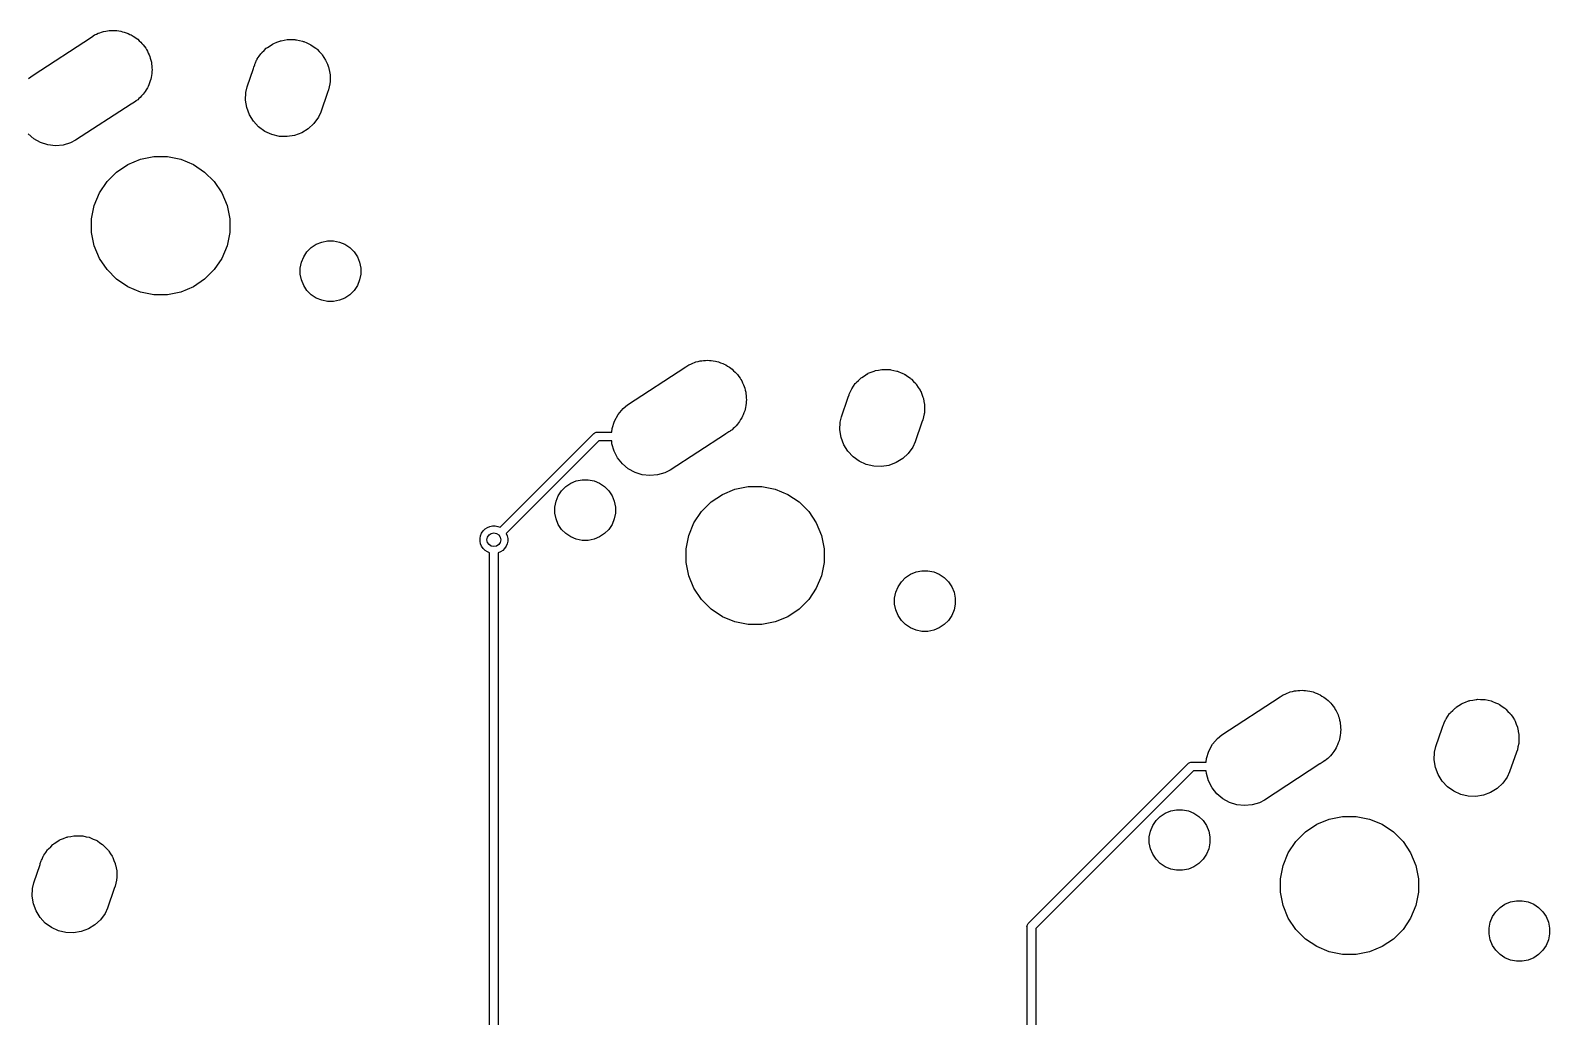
# Model space of a CAD drawing. Extents: x -662 to -203, y -195 to -58.
# Drawn here: x -433.13 to -389.25, y -90.46 to -61.97 of the extents above; entities that cross this region are included whole.
import ezdxf

# ---------------------------------------------------------------- set-up
doc = ezdxf.new("R2010")
doc.units = 0
doc.layers.add('BLACK', color=7, linetype='CONTINUOUS')

msp = doc.modelspace()

# ---------------------------------------------------------------- linework, layer by layer
at = {"layer": 'BLACK', "linetype": 'CONTINUOUS'}
for p, q in [((-433.052, -63.2603), (-431.368, -62.1624)), ((-431.368, -62.1624), (-431.281, -62.1044)), ((-431.281, -62.1044), (-431.224, -62.0807)), ((-431.224, -62.0807), (-431.169, -62.0521)), ((-431.169, -62.0521), (-431.122, -62.0384)), ((-431.122, -62.0384), (-431.077, -62.0196)), ((-431.077, -62.0196), (-431.016, -62.0075)), ((-431.016, -62.0075), (-430.956, -61.9902)), ((-430.956, -61.9902), (-430.907, -61.9859)), ((-430.907, -61.9859), (-430.859, -61.9764)), ((-430.859, -61.9764), (-430.797, -61.9764)), ((-430.797, -61.9764), (-430.736, -61.971)), ((-430.736, -61.971), (-430.687, -61.9764)), ((-430.687, -61.9764), (-430.638, -61.9764)), ((-430.638, -61.9764), (-430.577, -61.9884)), ((-430.577, -61.9884), (-430.515, -61.9952)), ((-430.515, -61.9952), (-430.469, -62.01)), ((-430.469, -62.01), (-430.42, -62.0196)), ((-430.42, -62.0196), (-430.363, -62.0433)), ((-430.363, -62.0433), (-430.304, -62.0619)), ((-430.304, -62.0619), (-430.261, -62.0856)), ((-430.261, -62.0856), (-430.216, -62.1044)), ((-430.216, -62.1044), (-430.164, -62.1388)), ((-430.164, -62.1388), (-430.11, -62.1686)), ((-430.11, -62.1686), (-430.072, -62.2002)), ((-430.072, -62.2002), (-430.031, -62.2275)), ((-430.031, -62.2275), (-429.988, -62.2713)), ((-429.988, -62.2713), (-429.94, -62.3111)), ((-426.012, -62.3155), (-425.929, -62.2808)), ((-425.929, -62.2808), (-425.909, -62.2768)), ((-425.909, -62.2768), (-425.89, -62.2697)), ((-425.89, -62.2697), (-425.8, -62.2553)), ((-425.8, -62.2553), (-425.711, -62.2376)), ((-425.711, -62.2376), (-425.691, -62.2376)), ((-425.691, -62.2376), (-425.671, -62.2343)), ((-425.671, -62.2343), (-425.58, -62.2376)), ((-425.58, -62.2376), (-425.49, -62.2376)), ((-425.49, -62.2376), (-425.47, -62.2416)), ((-425.47, -62.2416), (-425.449, -62.2423)), ((-425.449, -62.2423), (-425.361, -62.2632)), ((-425.361, -62.2632), (-425.273, -62.2808)), ((-425.273, -62.2808), (-425.254, -62.2887)), ((-425.254, -62.2887), (-425.234, -62.2934)), ((-425.234, -62.2934), (-425.151, -62.331)), ((-429.94, -62.3111), (-429.909, -62.3495)), ((-429.909, -62.3495), (-429.875, -62.3842)), ((-429.875, -62.3842), (-429.84, -62.4357)), ((-429.84, -62.4357), (-429.801, -62.484)), ((-429.801, -62.484), (-429.779, -62.5276)), ((-429.779, -62.5276), (-429.752, -62.5685)), ((-429.752, -62.5685), (-429.728, -62.6257)), ((-429.728, -62.6257), (-429.699, -62.6806)), ((-429.699, -62.6806), (-429.686, -62.7278)), ((-429.686, -62.7278), (-429.667, -62.7732)), ((-426.578, -62.794), (-426.525, -62.7207)), ((-426.525, -62.7207), (-426.475, -62.6455)), ((-426.475, -62.6455), (-426.46, -62.631)), ((-426.46, -62.631), (-426.448, -62.6144)), ((-426.448, -62.6144), (-426.382, -62.5527)), ((-426.382, -62.5527), (-426.318, -62.4888)), ((-426.318, -62.4888), (-426.301, -62.4774)), ((-426.301, -62.4774), (-426.286, -62.4634)), ((-426.286, -62.4634), (-426.209, -62.4159)), ((-426.209, -62.4159), (-426.134, -62.3656)), ((-426.134, -62.3656), (-426.115, -62.3578)), ((-426.115, -62.3578), (-426.097, -62.347)), ((-426.097, -62.347), (-426.012, -62.3155)), ((-425.151, -62.331), (-425.068, -62.3656)), ((-425.068, -62.3656), (-425.051, -62.377)), ((-425.051, -62.377), (-425.032, -62.3855)), ((-425.032, -62.3855), (-424.959, -62.4385)), ((-424.959, -62.4385), (-424.884, -62.4888)), ((-424.884, -62.4888), (-424.869, -62.5032)), ((-424.869, -62.5032), (-424.852, -62.5152)), ((-424.852, -62.5152), (-424.791, -62.5815)), ((-424.791, -62.5815), (-424.727, -62.6455)), ((-424.727, -62.6455), (-424.715, -62.6625)), ((-424.715, -62.6625), (-424.702, -62.6775)), ((-424.702, -62.6775), (-424.654, -62.7545)), ((-429.667, -62.7732), (-429.655, -62.834)), ((-429.655, -62.834), (-429.637, -62.8934)), ((-429.637, -62.8934), (-429.633, -62.9424)), ((-429.633, -62.9424), (-429.623, -62.9905)), ((-429.623, -62.9905), (-429.623, -63.0525)), ((-429.623, -63.0525), (-429.618, -63.1142)), ((-429.618, -63.1142), (-429.623, -63.163)), ((-429.623, -63.163), (-429.623, -63.2122)), ((-426.871, -63.5995), (-426.689, -63.0689)), ((-426.689, -63.0689), (-426.682, -63.0344)), ((-426.682, -63.0344), (-426.653, -62.9643)), ((-426.653, -62.9643), (-426.647, -62.9451)), ((-426.647, -62.9451), (-426.632, -62.9133)), ((-426.632, -62.9133), (-426.598, -62.8297)), ((-426.598, -62.8297), (-426.586, -62.8127)), ((-426.586, -62.8127), (-426.578, -62.794)), ((-424.654, -62.7545), (-424.604, -62.8297)), ((-424.604, -62.8297), (-424.596, -62.8486)), ((-424.596, -62.8486), (-424.585, -62.8661)), ((-424.585, -62.8661), (-424.554, -62.9508)), ((-424.554, -62.9508), (-424.519, -63.0344)), ((-424.519, -63.0344), (-424.515, -63.0546)), ((-424.515, -63.0546), (-424.508, -63.0737)), ((-424.508, -63.0737), (-424.493, -63.163)), ((-424.493, -63.163), (-424.476, -63.2518)), ((-433.182, -63.3642), (-433.052, -63.2603)), ((-429.733, -63.5888), (-429.752, -63.6342)), ((-429.709, -63.5458), (-429.733, -63.5888)), ((-429.69, -63.4867), (-429.709, -63.5458)), ((-429.667, -63.4295), (-429.69, -63.4867)), ((-429.657, -63.3813), (-429.667, -63.4295)), ((-429.642, -63.3345), (-429.657, -63.3813)), ((-429.636, -63.2729), (-429.642, -63.3345)), ((-429.623, -63.2122), (-429.636, -63.2729)), ((-426.91, -63.7611), (-426.871, -63.5995)), ((-424.501, -63.602), (-424.519, -63.6907)), ((-424.48, -63.514), (-424.501, -63.602)), ((-424.476, -63.4734), (-424.48, -63.4935)), ((-424.48, -63.4935), (-424.48, -63.514)), ((-424.476, -63.2518), (-424.476, -63.2723)), ((-424.476, -63.2723), (-424.472, -63.2925)), ((-424.472, -63.2925), (-424.476, -63.3829)), ((-424.476, -63.3829), (-424.476, -63.4734)), ((-430.129, -64.0404), (-430.216, -64.0983)), ((-430.088, -64.0136), (-430.129, -64.0404)), ((-430.083, -64.0096), (-430.088, -64.0136)), ((-430.031, -63.9752), (-430.083, -64.0096)), ((-429.997, -63.9405), (-430.031, -63.9752)), ((-429.958, -63.9097), (-429.997, -63.9405)), ((-429.918, -63.8623), (-429.958, -63.9097)), ((-429.875, -63.8185), (-429.918, -63.8623)), ((-429.847, -63.7777), (-429.875, -63.8185)), ((-429.816, -63.74), (-429.847, -63.7777)), ((-429.786, -63.6857), (-429.816, -63.74)), ((-429.752, -63.6342), (-429.786, -63.6857)), ((-426.918, -63.9826), (-426.91, -63.7611)), ((-426.882, -64.2013), (-426.918, -63.9826)), ((-424.548, -63.7609), (-424.743, -64.33)), ((-424.519, -63.6907), (-424.548, -63.7609)), ((-430.222, -64.1008), (-431.824, -65.1452)), ((-430.216, -64.0983), (-430.222, -64.1008)), ((-426.805, -64.409), (-426.882, -64.2013)), ((-426.689, -64.5976), (-426.805, -64.409)), ((-424.812, -64.481), (-424.942, -64.6607)), ((-424.743, -64.33), (-424.812, -64.481)), ((-426.538, -64.7599), (-426.689, -64.5976)), ((-426.358, -64.8895), (-426.538, -64.7599)), ((-426.156, -64.9817), (-426.358, -64.8895)), ((-425.293, -64.928), (-425.501, -65.0054)), ((-425.104, -64.8117), (-425.293, -64.928)), ((-424.942, -64.6607), (-425.104, -64.8117)), ((-433.03, -65.1053), (-433.2, -64.9628)), ((-432.836, -65.212), (-433.03, -65.1053)), ((-432.625, -65.2787), (-432.836, -65.212)), ((-432.405, -65.3029), (-432.625, -65.2787)), ((-432.184, -65.2837), (-432.405, -65.3029)), ((-431.971, -65.2218), (-432.184, -65.2837)), ((-431.824, -65.1452), (-431.971, -65.2218)), ((-425.941, -65.0327), (-426.156, -64.9817)), ((-425.719, -65.0408), (-425.941, -65.0327)), ((-425.501, -65.0054), (-425.719, -65.0408)), ((-430.313, -65.8451), (-429.951, -65.6948)), ((-429.951, -65.6948), (-429.565, -65.6182)), ((-429.565, -65.6182), (-429.173, -65.6182)), ((-429.173, -65.6182), (-428.787, -65.6948)), ((-428.787, -65.6948), (-428.424, -65.8451)), ((-430.918, -66.3411), (-430.64, -66.0633)), ((-430.64, -66.0633), (-430.313, -65.8451)), ((-428.424, -65.8451), (-428.098, -66.0633)), ((-428.098, -66.0633), (-427.82, -66.3411)), ((-431.286, -67.0305), (-431.136, -66.6676)), ((-431.136, -66.6676), (-430.918, -66.3411)), ((-427.82, -66.3411), (-427.602, -66.6676)), ((-427.602, -66.6676), (-427.452, -67.0305)), ((-431.363, -67.4157), (-431.286, -67.0305)), ((-427.452, -67.0305), (-427.375, -67.4157)), ((-431.363, -67.8085), (-431.363, -67.4157)), ((-427.375, -67.4157), (-427.375, -67.8085)), ((-431.286, -68.1937), (-431.363, -67.8085)), ((-427.375, -67.8085), (-427.452, -68.1937)), ((-431.136, -68.5566), (-431.286, -68.1937)), ((-427.452, -68.1937), (-427.602, -68.5566)), ((-425.237, -68.5124), (-425.142, -68.3691)), ((-425.142, -68.3691), (-425.02, -68.2472)), ((-425.02, -68.2472), (-424.877, -68.1515)), ((-424.877, -68.1515), (-424.717, -68.0855)), ((-424.717, -68.0855), (-424.548, -68.0519)), ((-424.548, -68.0519), (-424.376, -68.0519)), ((-424.376, -68.0519), (-424.207, -68.0855)), ((-424.207, -68.0855), (-424.048, -68.1515)), ((-424.048, -68.1515), (-423.904, -68.2472)), ((-423.904, -68.2472), (-423.782, -68.3691)), ((-423.782, -68.3691), (-423.687, -68.5124)), ((-430.918, -68.8831), (-431.136, -68.5566)), ((-430.64, -69.1609), (-430.918, -68.8831)), ((-427.82, -68.8831), (-428.098, -69.1609)), ((-427.602, -68.5566), (-427.82, -68.8831)), ((-425.337, -68.8407), (-425.303, -68.6717)), ((-425.337, -69.0131), (-425.337, -68.8407)), ((-425.303, -68.6717), (-425.237, -68.5124)), ((-423.687, -68.5124), (-423.621, -68.6717)), ((-423.621, -68.6717), (-423.587, -68.8407)), ((-423.587, -68.8407), (-423.587, -69.0131)), ((-430.313, -69.3791), (-430.64, -69.1609)), ((-428.098, -69.1609), (-428.424, -69.3791)), ((-425.303, -69.1821), (-425.337, -69.0131)), ((-425.237, -69.3414), (-425.303, -69.1821)), ((-423.621, -69.1821), (-423.687, -69.3414)), ((-423.587, -69.0131), (-423.621, -69.1821)), ((-429.951, -69.5294), (-430.313, -69.3791)), ((-429.565, -69.606), (-429.951, -69.5294)), ((-429.173, -69.606), (-429.565, -69.606)), ((-428.787, -69.5294), (-429.173, -69.606)), ((-428.424, -69.3791), (-428.787, -69.5294)), ((-425.142, -69.4847), (-425.237, -69.3414)), ((-425.02, -69.6066), (-425.142, -69.4847)), ((-424.877, -69.7023), (-425.02, -69.6066)), ((-424.717, -69.7683), (-424.877, -69.7023)), ((-424.548, -69.8019), (-424.717, -69.7683)), ((-424.207, -69.7683), (-424.376, -69.8019)), ((-424.048, -69.7023), (-424.207, -69.7683)), ((-423.904, -69.6066), (-424.048, -69.7023)), ((-423.782, -69.4847), (-423.904, -69.6066)), ((-423.687, -69.3414), (-423.782, -69.4847)), ((-424.376, -69.8019), (-424.548, -69.8019)), ((-413.848, -71.5382), (-413.788, -71.5209)), ((-413.788, -71.5209), (-413.739, -71.5167)), ((-413.739, -71.5167), (-413.691, -71.5071)), ((-413.691, -71.5071), (-413.629, -71.5071)), ((-413.629, -71.5071), (-413.567, -71.5017)), ((-413.567, -71.5017), (-413.519, -71.5071)), ((-413.519, -71.5071), (-413.469, -71.5071)), ((-413.469, -71.5071), (-413.409, -71.5192)), ((-413.409, -71.5192), (-413.347, -71.5259)), ((-415.884, -72.791), (-414.2, -71.6932)), ((-414.2, -71.6932), (-414.113, -71.6351)), ((-414.113, -71.6351), (-414.056, -71.6114)), ((-414.056, -71.6114), (-414.001, -71.5828)), ((-414.001, -71.5828), (-413.954, -71.5691)), ((-413.954, -71.5691), (-413.908, -71.5503)), ((-413.908, -71.5503), (-413.848, -71.5382)), ((-413.347, -71.5259), (-413.3, -71.5407)), ((-413.3, -71.5407), (-413.252, -71.5503)), ((-413.252, -71.5503), (-413.195, -71.574)), ((-413.195, -71.574), (-413.136, -71.5927)), ((-413.136, -71.5927), (-413.093, -71.6163)), ((-413.093, -71.6163), (-413.047, -71.6351)), ((-413.047, -71.6351), (-412.996, -71.6695)), ((-412.996, -71.6695), (-412.942, -71.6993)), ((-412.942, -71.6993), (-412.904, -71.7309)), ((-412.904, -71.7309), (-412.863, -71.7582)), ((-412.863, -71.7582), (-412.819, -71.802)), ((-412.819, -71.802), (-412.772, -71.8419)), ((-412.772, -71.8419), (-412.741, -71.8802)), ((-412.741, -71.8802), (-412.706, -71.9149)), ((-412.706, -71.9149), (-412.672, -71.9664)), ((-409.118, -71.9941), (-409.041, -71.9466)), ((-409.041, -71.9466), (-408.965, -71.8964)), ((-408.965, -71.8964), (-408.946, -71.8885)), ((-408.946, -71.8885), (-408.929, -71.8778)), ((-408.929, -71.8778), (-408.844, -71.8462)), ((-408.844, -71.8462), (-408.761, -71.8116)), ((-408.761, -71.8116), (-408.74, -71.8076)), ((-408.74, -71.8076), (-408.721, -71.8004)), ((-408.721, -71.8004), (-408.632, -71.786)), ((-408.632, -71.786), (-408.543, -71.7683)), ((-408.543, -71.7683), (-408.523, -71.7683)), ((-408.523, -71.7683), (-408.503, -71.7651)), ((-408.503, -71.7651), (-408.412, -71.7683)), ((-408.412, -71.7683), (-408.322, -71.7683)), ((-408.322, -71.7683), (-408.302, -71.7723)), ((-408.302, -71.7723), (-408.281, -71.7731)), ((-408.281, -71.7731), (-408.193, -71.7939)), ((-408.193, -71.7939), (-408.104, -71.8116)), ((-408.104, -71.8116), (-408.085, -71.8194)), ((-408.085, -71.8194), (-408.065, -71.8241)), ((-408.065, -71.8241), (-407.983, -71.8617)), ((-407.983, -71.8617), (-407.9, -71.8964)), ((-407.9, -71.8964), (-407.883, -71.9077)), ((-407.883, -71.9077), (-407.864, -71.9163)), ((-407.864, -71.9163), (-407.791, -71.9692)), ((-412.672, -71.9664), (-412.633, -72.0147)), ((-412.633, -72.0147), (-412.611, -72.0583)), ((-412.611, -72.0583), (-412.583, -72.0992)), ((-412.583, -72.0992), (-412.56, -72.1564)), ((-412.56, -72.1564), (-412.531, -72.2114)), ((-412.531, -72.2114), (-412.517, -72.2585)), ((-412.517, -72.2585), (-412.498, -72.3039)), ((-412.498, -72.3039), (-412.486, -72.3647)), ((-412.486, -72.3647), (-412.469, -72.4241)), ((-409.464, -72.444), (-409.429, -72.3604)), ((-409.429, -72.3604), (-409.418, -72.3434)), ((-409.418, -72.3434), (-409.409, -72.3248)), ((-409.409, -72.3248), (-409.357, -72.2514)), ((-409.357, -72.2514), (-409.306, -72.1762)), ((-409.306, -72.1762), (-409.292, -72.1617)), ((-409.292, -72.1617), (-409.28, -72.1451)), ((-409.28, -72.1451), (-409.214, -72.0835)), ((-409.214, -72.0835), (-409.15, -72.0195)), ((-409.15, -72.0195), (-409.133, -72.0081)), ((-409.133, -72.0081), (-409.118, -71.9941)), ((-407.791, -71.9692), (-407.715, -72.0195)), ((-407.715, -72.0195), (-407.701, -72.034)), ((-407.701, -72.034), (-407.684, -72.046)), ((-407.684, -72.046), (-407.623, -72.1122)), ((-407.623, -72.1122), (-407.559, -72.1762)), ((-407.559, -72.1762), (-407.547, -72.1932)), ((-407.547, -72.1932), (-407.533, -72.2082)), ((-407.533, -72.2082), (-407.486, -72.2852)), ((-407.486, -72.2852), (-407.435, -72.3604)), ((-407.435, -72.3604), (-407.428, -72.3794)), ((-407.428, -72.3794), (-407.417, -72.3968)), ((-407.417, -72.3968), (-407.385, -72.4815)), ((-416.014, -72.8949), (-415.884, -72.791)), ((-412.467, -72.8036), (-412.474, -72.8652)), ((-412.469, -72.4241), (-412.465, -72.4731)), ((-412.455, -72.7429), (-412.467, -72.8036)), ((-412.465, -72.4731), (-412.455, -72.5213)), ((-412.455, -72.5213), (-412.455, -72.5832)), ((-412.455, -72.5832), (-412.45, -72.6449)), ((-412.45, -72.6449), (-412.455, -72.6937)), ((-412.455, -72.6937), (-412.455, -72.7429)), ((-409.703, -73.1302), (-409.521, -72.5996)), ((-409.521, -72.5996), (-409.514, -72.5652)), ((-409.514, -72.5652), (-409.485, -72.4951)), ((-409.485, -72.4951), (-409.479, -72.4758)), ((-409.479, -72.4758), (-409.464, -72.444)), ((-407.385, -72.4815), (-407.351, -72.5652)), ((-407.351, -72.5652), (-407.347, -72.5853)), ((-407.347, -72.5853), (-407.34, -72.6045)), ((-407.34, -72.6045), (-407.325, -72.6937)), ((-407.325, -72.6937), (-407.307, -72.7825)), ((-407.307, -72.7825), (-407.307, -72.803)), ((-407.307, -72.803), (-407.304, -72.8232)), ((-407.304, -72.8232), (-407.307, -72.9136)), ((-416.33, -73.4702), (-416.263, -73.2588)), ((-416.263, -73.2588), (-416.156, -73.0646)), ((-416.156, -73.0646), (-416.014, -72.8949)), ((-412.647, -73.2707), (-412.679, -73.3084)), ((-412.618, -73.2164), (-412.647, -73.2707)), ((-412.583, -73.165), (-412.618, -73.2164)), ((-412.564, -73.1196), (-412.583, -73.165)), ((-412.541, -73.0765), (-412.564, -73.1196)), ((-412.522, -73.0174), (-412.541, -73.0765)), ((-412.498, -72.9602), (-412.522, -73.0174)), ((-412.489, -72.912), (-412.498, -72.9602)), ((-412.474, -72.8652), (-412.489, -72.912)), ((-409.741, -73.2918), (-409.703, -73.1302)), ((-407.351, -73.2215), (-407.38, -73.2916)), ((-407.333, -73.1327), (-407.351, -73.2215)), ((-407.312, -73.0447), (-407.333, -73.1327)), ((-407.311, -73.0242), (-407.312, -73.0447)), ((-407.307, -73.0041), (-407.311, -73.0242)), ((-407.307, -72.9136), (-407.307, -73.0041)), ((-419.564, -76.3261), (-416.856, -73.6179)), ((-416.856, -73.6179), (-416.852, -73.613)), ((-416.852, -73.613), (-416.833, -73.5972)), ((-416.833, -73.5972), (-416.811, -73.5854)), ((-416.811, -73.5854), (-416.787, -73.5781)), ((-416.787, -73.5781), (-416.768, -73.5763)), ((-416.768, -73.5763), (-416.762, -73.5757)), ((-416.768, -73.5763), (-416.768, -73.5763)), ((-416.762, -73.5757), (-416.756, -73.5763)), ((-416.756, -73.5763), (-416.341, -73.5763)), ((-416.341, -73.5763), (-416.33, -73.4702)), ((-413.053, -73.6315), (-414.655, -74.6759)), ((-413.047, -73.629), (-413.053, -73.6315)), ((-412.961, -73.5711), (-413.047, -73.629)), ((-412.92, -73.5443), (-412.961, -73.5711)), ((-412.915, -73.5403), (-412.92, -73.5443)), ((-412.863, -73.5059), (-412.915, -73.5403)), ((-412.828, -73.4712), (-412.863, -73.5059)), ((-412.79, -73.4404), (-412.828, -73.4712)), ((-412.75, -73.393), (-412.79, -73.4404)), ((-412.706, -73.3492), (-412.75, -73.393)), ((-412.679, -73.3084), (-412.706, -73.3492)), ((-409.749, -73.5133), (-409.741, -73.2918)), ((-409.714, -73.7321), (-409.749, -73.5133)), ((-407.38, -73.2916), (-407.575, -73.8607)), ((-416.709, -73.8303), (-419.385, -76.5057)), ((-416.342, -73.8303), (-416.709, -73.8303)), ((-416.335, -73.9112), (-416.342, -73.8303)), ((-416.273, -74.124), (-416.335, -73.9112)), ((-416.17, -74.3206), (-416.273, -74.124)), ((-409.637, -73.9397), (-409.714, -73.7321)), ((-409.52, -74.1283), (-409.637, -73.9397)), ((-409.369, -74.2906), (-409.52, -74.1283)), ((-407.644, -74.0118), (-407.774, -74.1915)), ((-407.575, -73.8607), (-407.644, -74.0118)), ((-416.032, -74.4935), (-416.17, -74.3206)), ((-415.862, -74.636), (-416.032, -74.4935)), ((-409.19, -74.4203), (-409.369, -74.2906)), ((-408.988, -74.5124), (-409.19, -74.4203)), ((-408.773, -74.5635), (-408.988, -74.5124)), ((-408.551, -74.5715), (-408.773, -74.5635)), ((-408.332, -74.5361), (-408.551, -74.5715)), ((-408.125, -74.4588), (-408.332, -74.5361)), ((-407.936, -74.3424), (-408.125, -74.4588)), ((-407.774, -74.1915), (-407.936, -74.3424)), ((-417.522, -75.0526), (-417.363, -74.9867)), ((-417.363, -74.9867), (-417.194, -74.953)), ((-417.194, -74.953), (-417.021, -74.953)), ((-417.021, -74.953), (-416.852, -74.9867)), ((-416.852, -74.9867), (-416.693, -75.0526)), ((-415.668, -74.7427), (-415.862, -74.636)), ((-415.457, -74.8094), (-415.668, -74.7427)), ((-415.236, -74.8336), (-415.457, -74.8094)), ((-415.016, -74.8144), (-415.236, -74.8336)), ((-414.803, -74.7525), (-415.016, -74.8144)), ((-414.655, -74.6759), (-414.803, -74.7525)), ((-417.949, -75.5728), (-417.883, -75.4136)), ((-417.883, -75.4136), (-417.787, -75.2702)), ((-417.787, -75.2702), (-417.665, -75.1484)), ((-417.665, -75.1484), (-417.522, -75.0526)), ((-416.693, -75.0526), (-416.55, -75.1484)), ((-416.55, -75.1484), (-416.428, -75.2702)), ((-416.428, -75.2702), (-416.332, -75.4136)), ((-416.332, -75.4136), (-416.266, -75.5728)), ((-413.472, -75.5941), (-413.145, -75.3759)), ((-413.145, -75.3759), (-412.782, -75.2255)), ((-412.782, -75.2255), (-412.397, -75.1489)), ((-412.397, -75.1489), (-412.004, -75.1489)), ((-412.004, -75.1489), (-411.619, -75.2255)), ((-411.619, -75.2255), (-411.256, -75.3759)), ((-411.256, -75.3759), (-410.93, -75.5941)), ((-417.983, -75.7418), (-417.949, -75.5728)), ((-417.983, -75.9142), (-417.983, -75.7418)), ((-416.266, -75.5728), (-416.233, -75.7418)), ((-416.233, -75.7418), (-416.233, -75.9142)), ((-413.968, -76.1984), (-413.749, -75.8718)), ((-413.749, -75.8718), (-413.472, -75.5941)), ((-410.93, -75.5941), (-410.652, -75.8718)), ((-410.652, -75.8718), (-410.434, -76.1984)), ((-419.998, -76.3741), (-419.933, -76.3304)), ((-419.933, -76.3304), (-419.86, -76.3002)), ((-419.86, -76.3002), (-419.783, -76.2848)), ((-419.783, -76.2848), (-419.704, -76.2848)), ((-419.704, -76.2848), (-419.627, -76.3002)), ((-419.627, -76.3002), (-419.564, -76.3261)), ((-417.949, -76.0833), (-417.983, -75.9142)), ((-417.883, -76.2425), (-417.949, -76.0833)), ((-417.787, -76.3858), (-417.883, -76.2425)), ((-416.332, -76.2425), (-416.428, -76.3858)), ((-416.266, -76.0833), (-416.332, -76.2425)), ((-416.233, -75.9142), (-416.266, -76.0833)), ((-414.118, -76.5612), (-413.968, -76.1984)), ((-410.434, -76.1984), (-410.283, -76.5612)), ((-420.143, -76.6454), (-420.128, -76.5682)), ((-420.143, -76.7242), (-420.143, -76.6454)), ((-420.128, -76.8015), (-420.143, -76.7242)), ((-420.128, -76.5682), (-420.098, -76.4954)), ((-420.098, -76.4954), (-420.054, -76.4298)), ((-420.054, -76.4298), (-419.998, -76.3741)), ((-419.385, -76.5057), (-419.359, -76.5682)), ((-419.359, -76.5682), (-419.343, -76.6454)), ((-419.343, -76.7242), (-419.359, -76.8015)), ((-419.343, -76.6454), (-419.343, -76.7242)), ((-417.665, -76.5077), (-417.787, -76.3858)), ((-417.522, -76.6034), (-417.665, -76.5077)), ((-417.363, -76.6694), (-417.522, -76.6034)), ((-417.194, -76.703), (-417.363, -76.6694)), ((-417.021, -76.703), (-417.194, -76.703)), ((-416.852, -76.6694), (-417.021, -76.703)), ((-416.693, -76.6034), (-416.852, -76.6694)), ((-416.55, -76.5077), (-416.693, -76.6034)), ((-416.428, -76.3858), (-416.55, -76.5077)), ((-414.195, -76.9464), (-414.118, -76.5612)), ((-410.283, -76.5612), (-410.207, -76.9464)), ((-420.098, -76.8743), (-420.128, -76.8015)), ((-420.054, -76.9398), (-420.098, -76.8743)), ((-419.998, -76.9955), (-420.054, -76.9398)), ((-419.933, -77.0393), (-419.998, -76.9955)), ((-419.87, -77.0652), (-419.933, -77.0393)), ((-419.87, -94.5114), (-419.87, -77.0652)), ((-419.554, -77.0393), (-419.616, -77.0652)), ((-419.616, -77.0652), (-419.616, -94.5114)), ((-419.488, -76.9955), (-419.554, -77.0393)), ((-419.433, -76.9398), (-419.488, -76.9955)), ((-419.389, -76.8743), (-419.433, -76.9398)), ((-419.359, -76.8015), (-419.389, -76.8743)), ((-414.195, -77.3392), (-414.195, -76.9464)), ((-410.207, -76.9464), (-410.207, -77.3392)), ((-414.118, -77.7244), (-414.195, -77.3392)), ((-410.207, -77.3392), (-410.283, -77.7244)), ((-407.708, -77.6822), (-407.549, -77.6163)), ((-407.549, -77.6163), (-407.38, -77.5826)), ((-407.38, -77.5826), (-407.208, -77.5826)), ((-407.208, -77.5826), (-407.039, -77.6163)), ((-407.039, -77.6163), (-406.879, -77.6822)), ((-413.968, -78.0873), (-414.118, -77.7244)), ((-413.749, -78.4139), (-413.968, -78.0873)), ((-410.434, -78.0873), (-410.652, -78.4139)), ((-410.283, -77.7244), (-410.434, -78.0873)), ((-408.135, -78.2024), (-408.069, -78.0432)), ((-408.069, -78.0432), (-407.973, -77.8998)), ((-407.973, -77.8998), (-407.852, -77.778)), ((-407.852, -77.778), (-407.708, -77.6822)), ((-406.879, -77.6822), (-406.736, -77.778)), ((-406.736, -77.778), (-406.614, -77.8998)), ((-406.614, -77.8998), (-406.518, -78.0432)), ((-406.518, -78.0432), (-406.452, -78.2024)), ((-413.472, -78.6916), (-413.749, -78.4139)), ((-410.652, -78.4139), (-410.93, -78.6916)), ((-408.169, -78.3714), (-408.135, -78.2024)), ((-408.169, -78.5438), (-408.169, -78.3714)), ((-408.135, -78.7129), (-408.169, -78.5438)), ((-406.452, -78.2024), (-406.419, -78.3714)), ((-406.419, -78.5438), (-406.452, -78.7129)), ((-406.419, -78.3714), (-406.419, -78.5438)), ((-413.145, -78.9098), (-413.472, -78.6916)), ((-412.782, -79.0601), (-413.145, -78.9098)), ((-411.256, -78.9098), (-411.619, -79.0601)), ((-410.93, -78.6916), (-411.256, -78.9098)), ((-408.069, -78.8721), (-408.135, -78.7129)), ((-407.973, -79.0154), (-408.069, -78.8721)), ((-406.518, -78.8721), (-406.614, -79.0154)), ((-406.452, -78.7129), (-406.518, -78.8721)), ((-412.397, -79.1367), (-412.782, -79.0601)), ((-412.004, -79.1367), (-412.397, -79.1367)), ((-411.619, -79.0601), (-412.004, -79.1367)), ((-407.852, -79.1373), (-407.973, -79.0154)), ((-407.708, -79.233), (-407.852, -79.1373)), ((-407.549, -79.299), (-407.708, -79.233)), ((-407.38, -79.3326), (-407.549, -79.299)), ((-407.208, -79.3326), (-407.38, -79.3326)), ((-407.039, -79.299), (-407.208, -79.3326)), ((-406.879, -79.233), (-407.039, -79.299)), ((-406.736, -79.1373), (-406.879, -79.233)), ((-406.614, -79.0154), (-406.736, -79.1373)), ((-397.032, -81.2239), (-396.945, -81.1658)), ((-396.945, -81.1658), (-396.888, -81.1421)), ((-396.888, -81.1421), (-396.833, -81.1136)), ((-396.833, -81.1136), (-396.786, -81.0998)), ((-396.786, -81.0998), (-396.74, -81.081)), ((-396.74, -81.081), (-396.679, -81.0689)), ((-396.679, -81.0689), (-396.62, -81.0516)), ((-396.62, -81.0516), (-396.571, -81.0474)), ((-396.571, -81.0474), (-396.523, -81.0378)), ((-396.523, -81.0378), (-396.461, -81.0378)), ((-396.461, -81.0378), (-396.399, -81.0324)), ((-396.399, -81.0324), (-396.35, -81.0378)), ((-396.35, -81.0378), (-396.301, -81.0378)), ((-396.301, -81.0378), (-396.24, -81.0499)), ((-396.24, -81.0499), (-396.179, -81.0567)), ((-396.179, -81.0567), (-396.132, -81.0714)), ((-396.132, -81.0714), (-396.084, -81.081)), ((-396.084, -81.081), (-396.027, -81.1047)), ((-396.027, -81.1047), (-395.968, -81.1234)), ((-395.968, -81.1234), (-395.924, -81.147)), ((-395.924, -81.147), (-395.879, -81.1658)), ((-395.879, -81.1658), (-395.828, -81.2003)), ((-398.716, -82.3217), (-397.032, -81.2239)), ((-395.828, -81.2003), (-395.773, -81.2301)), ((-395.773, -81.2301), (-395.736, -81.2617)), ((-395.736, -81.2617), (-395.695, -81.289)), ((-395.695, -81.289), (-395.651, -81.3328)), ((-395.651, -81.3328), (-395.604, -81.3726)), ((-395.604, -81.3726), (-395.573, -81.4109)), ((-395.573, -81.4109), (-395.538, -81.4457)), ((-395.538, -81.4457), (-395.504, -81.4972)), ((-395.504, -81.4972), (-395.465, -81.5455)), ((-395.465, -81.5455), (-395.442, -81.5891)), ((-395.442, -81.5891), (-395.415, -81.6299)), ((-392.112, -81.6758), (-392.045, -81.6142)), ((-392.045, -81.6142), (-391.981, -81.5502)), ((-391.981, -81.5502), (-391.964, -81.5388)), ((-391.964, -81.5388), (-391.949, -81.5249)), ((-391.949, -81.5249), (-391.872, -81.4774)), ((-391.872, -81.4774), (-391.797, -81.4271)), ((-391.797, -81.4271), (-391.778, -81.4192)), ((-391.778, -81.4192), (-391.761, -81.4085)), ((-391.761, -81.4085), (-391.676, -81.3769)), ((-391.676, -81.3769), (-391.592, -81.3423)), ((-391.592, -81.3423), (-391.572, -81.3383)), ((-391.572, -81.3383), (-391.553, -81.3311)), ((-391.553, -81.3311), (-391.464, -81.3167)), ((-391.464, -81.3167), (-391.375, -81.299)), ((-391.375, -81.299), (-391.354, -81.299)), ((-391.354, -81.299), (-391.334, -81.2958)), ((-391.334, -81.2958), (-391.244, -81.299)), ((-391.244, -81.299), (-391.153, -81.299)), ((-391.153, -81.299), (-391.133, -81.303)), ((-391.133, -81.303), (-391.113, -81.3038)), ((-391.113, -81.3038), (-391.025, -81.3246)), ((-391.025, -81.3246), (-390.936, -81.3423)), ((-390.936, -81.3423), (-390.917, -81.3501)), ((-390.917, -81.3501), (-390.897, -81.3548)), ((-390.897, -81.3548), (-390.815, -81.3925)), ((-390.815, -81.3925), (-390.731, -81.4271)), ((-390.731, -81.4271), (-390.714, -81.4385)), ((-390.714, -81.4385), (-390.696, -81.447)), ((-390.696, -81.447), (-390.622, -81.4999)), ((-390.622, -81.4999), (-390.547, -81.5502)), ((-390.547, -81.5502), (-390.533, -81.5647)), ((-390.533, -81.5647), (-390.516, -81.5767)), ((-390.516, -81.5767), (-390.454, -81.6429)), ((-395.415, -81.6299), (-395.391, -81.6871)), ((-395.391, -81.6871), (-395.363, -81.7421)), ((-395.363, -81.7421), (-395.349, -81.7893)), ((-395.349, -81.7893), (-395.33, -81.8346)), ((-395.33, -81.8346), (-395.318, -81.8954)), ((-395.318, -81.8954), (-395.301, -81.9549)), ((-395.301, -81.9549), (-395.297, -82.0038)), ((-395.297, -82.0038), (-395.287, -82.052)), ((-395.287, -82.052), (-395.287, -82.1139)), ((-392.346, -82.0959), (-392.317, -82.0258)), ((-392.317, -82.0258), (-392.31, -82.0065)), ((-392.31, -82.0065), (-392.296, -81.9748)), ((-392.296, -81.9748), (-392.261, -81.8912)), ((-392.261, -81.8912), (-392.25, -81.8741)), ((-392.25, -81.8741), (-392.241, -81.8555)), ((-392.241, -81.8555), (-392.188, -81.7822)), ((-392.188, -81.7822), (-392.138, -81.7069)), ((-392.138, -81.7069), (-392.124, -81.6924)), ((-392.124, -81.6924), (-392.112, -81.6758)), ((-390.454, -81.6429), (-390.39, -81.7069)), ((-390.39, -81.7069), (-390.379, -81.7239)), ((-390.379, -81.7239), (-390.365, -81.7389)), ((-390.365, -81.7389), (-390.317, -81.8159)), ((-390.317, -81.8159), (-390.267, -81.8912)), ((-390.267, -81.8912), (-390.259, -81.9101)), ((-390.259, -81.9101), (-390.249, -81.9275)), ((-390.249, -81.9275), (-390.217, -82.0123)), ((-390.217, -82.0123), (-390.182, -82.0959)), ((-398.988, -82.5953), (-398.845, -82.4256)), ((-398.845, -82.4256), (-398.716, -82.3217)), ((-395.33, -82.4909), (-395.354, -82.5482)), ((-395.321, -82.4428), (-395.33, -82.4909)), ((-395.306, -82.3959), (-395.321, -82.4428)), ((-395.299, -82.3343), (-395.306, -82.3959)), ((-395.287, -82.2736), (-395.299, -82.3343)), ((-395.287, -82.1139), (-395.282, -82.1756)), ((-395.282, -82.1756), (-395.287, -82.2245)), ((-395.287, -82.2245), (-395.287, -82.2736)), ((-392.535, -82.661), (-392.353, -82.1304)), ((-392.353, -82.1304), (-392.346, -82.0959)), ((-390.182, -82.0959), (-390.178, -82.116)), ((-390.178, -82.116), (-390.171, -82.1352)), ((-390.171, -82.1352), (-390.157, -82.2245)), ((-390.157, -82.2245), (-390.139, -82.3132)), ((-390.139, -82.3132), (-390.139, -82.3337)), ((-390.139, -82.3337), (-390.136, -82.354)), ((-390.136, -82.354), (-390.139, -82.4443)), ((-390.139, -82.4443), (-390.139, -82.5348)), ((-399.161, -83.0009), (-399.095, -82.7896)), ((-399.095, -82.7896), (-398.988, -82.5953)), ((-395.582, -82.9237), (-395.622, -82.9712)), ((-395.538, -82.8799), (-395.582, -82.9237)), ((-395.511, -82.8391), (-395.538, -82.8799)), ((-395.479, -82.8015), (-395.511, -82.8391)), ((-395.449, -82.7472), (-395.479, -82.8015)), ((-395.415, -82.6957), (-395.449, -82.7472)), ((-395.396, -82.6503), (-395.415, -82.6957)), ((-395.373, -82.6072), (-395.396, -82.6503)), ((-395.354, -82.5482), (-395.373, -82.6072)), ((-392.581, -83.044), (-392.573, -82.8226)), ((-392.573, -82.8226), (-392.535, -82.661)), ((-390.211, -82.8223), (-390.407, -83.3914)), ((-390.182, -82.7522), (-390.211, -82.8223)), ((-390.165, -82.6634), (-390.182, -82.7522)), ((-390.144, -82.5754), (-390.165, -82.6634)), ((-390.143, -82.5549), (-390.144, -82.5754)), ((-390.139, -82.5348), (-390.143, -82.5549)), ((-404.304, -87.7646), (-399.688, -83.1486)), ((-399.541, -83.361), (-404.091, -87.9114)), ((-399.688, -83.1486), (-399.684, -83.1438)), ((-399.684, -83.1438), (-399.664, -83.1279)), ((-399.664, -83.1279), (-399.642, -83.1161)), ((-399.642, -83.1161), (-399.618, -83.1088)), ((-399.618, -83.1088), (-399.594, -83.1064)), ((-399.594, -83.1064), (-399.587, -83.107)), ((-399.587, -83.107), (-399.173, -83.107)), ((-399.173, -83.361), (-399.541, -83.361)), ((-399.173, -83.107), (-399.161, -83.0009)), ((-399.166, -83.4419), (-399.173, -83.361)), ((-395.885, -83.1622), (-397.487, -84.2066)), ((-395.879, -83.1598), (-395.885, -83.1622)), ((-395.792, -83.1018), (-395.879, -83.1598)), ((-395.751, -83.0751), (-395.792, -83.1018)), ((-395.746, -83.071), (-395.751, -83.0751)), ((-395.695, -83.0366), (-395.746, -83.071)), ((-395.66, -83.0019), (-395.695, -83.0366)), ((-395.622, -82.9712), (-395.66, -83.0019)), ((-392.546, -83.2628), (-392.581, -83.044)), ((-392.468, -83.4705), (-392.546, -83.2628)), ((-399.104, -83.6547), (-399.166, -83.4419)), ((-399.002, -83.8513), (-399.104, -83.6547)), ((-392.352, -83.659), (-392.468, -83.4705)), ((-392.201, -83.8213), (-392.352, -83.659)), ((-390.606, -83.7222), (-390.768, -83.8731)), ((-390.476, -83.5425), (-390.606, -83.7222)), ((-390.407, -83.3914), (-390.476, -83.5425)), ((-398.864, -84.0242), (-399.002, -83.8513)), ((-398.694, -84.1667), (-398.864, -84.0242)), ((-398.5, -84.2734), (-398.694, -84.1667)), ((-397.487, -84.2066), (-397.634, -84.2832)), ((-392.021, -83.951), (-392.201, -83.8213)), ((-391.82, -84.0431), (-392.021, -83.951)), ((-391.604, -84.0942), (-391.82, -84.0431)), ((-391.383, -84.1022), (-391.604, -84.0942)), ((-391.164, -84.0668), (-391.383, -84.1022)), ((-390.956, -83.9895), (-391.164, -84.0668)), ((-390.768, -83.8731), (-390.956, -83.9895)), ((-400.619, -84.801), (-400.497, -84.6791)), ((-400.497, -84.6791), (-400.354, -84.5833)), ((-400.354, -84.5833), (-400.195, -84.5174)), ((-400.195, -84.5174), (-400.026, -84.4837)), ((-400.026, -84.4837), (-399.853, -84.4837)), ((-399.853, -84.4837), (-399.684, -84.5174)), ((-399.684, -84.5174), (-399.525, -84.5833)), ((-399.525, -84.5833), (-399.382, -84.6791)), ((-399.382, -84.6791), (-399.26, -84.801)), ((-398.288, -84.3401), (-398.5, -84.2734)), ((-398.068, -84.3644), (-398.288, -84.3401)), ((-397.847, -84.3452), (-398.068, -84.3644)), ((-397.634, -84.2832), (-397.847, -84.3452)), ((-395.614, -84.7563), (-395.229, -84.6796)), ((-395.229, -84.6796), (-394.836, -84.6796)), ((-394.836, -84.6796), (-394.451, -84.7563)), ((-400.814, -85.2726), (-400.781, -85.1035)), ((-400.781, -85.1035), (-400.715, -84.9443)), ((-400.715, -84.9443), (-400.619, -84.801)), ((-399.26, -84.801), (-399.164, -84.9443)), ((-399.164, -84.9443), (-399.098, -85.1035)), ((-399.098, -85.1035), (-399.064, -85.2726)), ((-396.581, -85.4025), (-396.303, -85.1248)), ((-396.303, -85.1248), (-395.977, -84.9066)), ((-395.977, -84.9066), (-395.614, -84.7563)), ((-394.451, -84.7563), (-394.088, -84.9066)), ((-394.088, -84.9066), (-393.761, -85.1248)), ((-393.761, -85.1248), (-393.484, -85.4025)), ((-432.611, -85.6155), (-432.545, -85.5539)), ((-432.545, -85.5539), (-432.481, -85.4899)), ((-432.481, -85.4899), (-432.464, -85.4785)), ((-432.464, -85.4785), (-432.449, -85.4645)), ((-432.449, -85.4645), (-432.372, -85.417)), ((-432.372, -85.417), (-432.297, -85.3667)), ((-432.297, -85.3667), (-432.278, -85.3589)), ((-432.278, -85.3589), (-432.26, -85.3481)), ((-432.26, -85.3481), (-432.176, -85.3166)), ((-432.176, -85.3166), (-432.092, -85.2819)), ((-432.092, -85.2819), (-432.072, -85.2779)), ((-432.072, -85.2779), (-432.053, -85.2708)), ((-432.053, -85.2708), (-431.963, -85.2564)), ((-431.963, -85.2564), (-431.875, -85.2387)), ((-431.875, -85.2387), (-431.854, -85.2387)), ((-431.854, -85.2387), (-431.834, -85.2354)), ((-431.834, -85.2354), (-431.744, -85.2387)), ((-431.744, -85.2387), (-431.653, -85.2387)), ((-431.653, -85.2387), (-431.633, -85.2427)), ((-431.633, -85.2427), (-431.612, -85.2434)), ((-431.612, -85.2434), (-431.524, -85.2643)), ((-431.524, -85.2643), (-431.436, -85.2819)), ((-431.436, -85.2819), (-431.417, -85.2898)), ((-431.417, -85.2898), (-431.397, -85.2945)), ((-431.397, -85.2945), (-431.315, -85.3321)), ((-431.315, -85.3321), (-431.231, -85.3667)), ((-431.231, -85.3667), (-431.214, -85.3781)), ((-431.214, -85.3781), (-431.195, -85.3866)), ((-431.195, -85.3866), (-431.122, -85.4396)), ((-431.122, -85.4396), (-431.047, -85.4899)), ((-431.047, -85.4899), (-431.032, -85.5044)), ((-431.032, -85.5044), (-431.016, -85.5163)), ((-431.016, -85.5163), (-430.954, -85.5826)), ((-400.814, -85.4449), (-400.814, -85.2726)), ((-400.781, -85.614), (-400.814, -85.4449)), ((-399.064, -85.4449), (-399.098, -85.614)), ((-399.064, -85.2726), (-399.064, -85.4449)), ((-396.799, -85.7291), (-396.581, -85.4025)), ((-393.484, -85.4025), (-393.265, -85.7291)), ((-432.846, -86.0356), (-432.817, -85.9654)), ((-432.817, -85.9654), (-432.81, -85.9462)), ((-432.81, -85.9462), (-432.795, -85.9144)), ((-432.795, -85.9144), (-432.761, -85.8308)), ((-432.761, -85.8308), (-432.749, -85.8138)), ((-432.749, -85.8138), (-432.741, -85.7952)), ((-432.741, -85.7952), (-432.688, -85.7218)), ((-432.688, -85.7218), (-432.638, -85.6466)), ((-432.638, -85.6466), (-432.623, -85.6321)), ((-432.623, -85.6321), (-432.611, -85.6155)), ((-430.954, -85.5826), (-430.89, -85.6466)), ((-430.89, -85.6466), (-430.879, -85.6636)), ((-430.879, -85.6636), (-430.865, -85.6786)), ((-430.865, -85.6786), (-430.817, -85.7556)), ((-430.817, -85.7556), (-430.767, -85.8308)), ((-430.767, -85.8308), (-430.759, -85.8498)), ((-430.759, -85.8498), (-430.748, -85.8672)), ((-430.748, -85.8672), (-430.717, -85.9519)), ((-430.717, -85.9519), (-430.682, -86.0356)), ((-400.715, -85.7732), (-400.781, -85.614)), ((-400.619, -85.9165), (-400.715, -85.7732)), ((-400.497, -86.0384), (-400.619, -85.9165)), ((-399.26, -85.9165), (-399.382, -86.0384)), ((-399.164, -85.7732), (-399.26, -85.9165)), ((-399.098, -85.614), (-399.164, -85.7732)), ((-396.95, -86.092), (-396.799, -85.7291)), ((-393.265, -85.7291), (-393.115, -86.092)), ((-433.035, -86.6006), (-432.852, -86.07)), ((-432.852, -86.07), (-432.846, -86.0356)), ((-430.682, -86.0356), (-430.678, -86.0557)), ((-430.678, -86.0557), (-430.671, -86.0748)), ((-430.671, -86.0748), (-430.656, -86.1641)), ((-430.656, -86.1641), (-430.639, -86.2529)), ((-430.639, -86.2529), (-430.639, -86.2734)), ((-430.639, -86.2734), (-430.636, -86.2936)), ((-430.636, -86.2936), (-430.639, -86.384)), ((-430.639, -86.384), (-430.639, -86.4745)), ((-400.354, -86.1342), (-400.497, -86.0384)), ((-400.195, -86.2001), (-400.354, -86.1342)), ((-400.026, -86.2337), (-400.195, -86.2001)), ((-399.853, -86.2337), (-400.026, -86.2337)), ((-399.684, -86.2001), (-399.853, -86.2337)), ((-399.525, -86.1342), (-399.684, -86.2001)), ((-399.382, -86.0384), (-399.525, -86.1342)), ((-397.026, -86.4772), (-396.95, -86.092)), ((-393.115, -86.092), (-393.039, -86.4772)), ((-433.081, -86.9837), (-433.073, -86.7622)), ((-433.073, -86.7622), (-433.035, -86.6006)), ((-430.711, -86.762), (-430.906, -87.3311)), ((-430.682, -86.6919), (-430.711, -86.762)), ((-430.664, -86.6031), (-430.682, -86.6919)), ((-430.644, -86.5151), (-430.664, -86.6031)), ((-430.643, -86.4946), (-430.644, -86.5151)), ((-430.639, -86.4745), (-430.643, -86.4946)), ((-397.026, -86.8699), (-397.026, -86.4772)), ((-396.95, -87.2551), (-397.026, -86.8699)), ((-393.039, -86.8699), (-393.115, -87.2551)), ((-393.039, -86.4772), (-393.039, -86.8699)), ((-433.045, -87.2024), (-433.081, -86.9837)), ((-432.968, -87.4101), (-433.045, -87.2024)), ((-396.799, -87.618), (-396.95, -87.2551)), ((-393.115, -87.2551), (-393.265, -87.618)), ((-390.805, -87.4306), (-390.683, -87.3087)), ((-390.683, -87.3087), (-390.54, -87.2129)), ((-390.54, -87.2129), (-390.381, -87.147)), ((-390.381, -87.147), (-390.212, -87.1134)), ((-390.212, -87.1134), (-390.039, -87.1134)), ((-390.039, -87.1134), (-389.87, -87.147)), ((-389.87, -87.147), (-389.711, -87.2129)), ((-389.711, -87.2129), (-389.568, -87.3087)), ((-389.568, -87.3087), (-389.446, -87.4306)), ((-432.852, -87.5987), (-432.968, -87.4101)), ((-432.701, -87.761), (-432.852, -87.5987)), ((-432.521, -87.8907), (-432.701, -87.761)), ((-431.105, -87.6618), (-431.267, -87.8128)), ((-430.976, -87.4821), (-431.105, -87.6618)), ((-430.906, -87.3311), (-430.976, -87.4821)), ((-396.581, -87.9446), (-396.799, -87.618)), ((-393.265, -87.618), (-393.484, -87.9446)), ((-391.001, -87.9022), (-390.967, -87.7331)), ((-390.967, -87.7331), (-390.901, -87.5739)), ((-390.901, -87.5739), (-390.805, -87.4306)), ((-389.446, -87.4306), (-389.35, -87.5739)), ((-389.35, -87.5739), (-389.284, -87.7331)), ((-389.284, -87.7331), (-389.251, -87.9022)), ((-432.32, -87.9828), (-432.521, -87.8907)), ((-432.104, -88.0339), (-432.32, -87.9828)), ((-431.882, -88.0419), (-432.104, -88.0339)), ((-431.664, -88.0065), (-431.882, -88.0419)), ((-431.456, -87.9292), (-431.664, -88.0065)), ((-431.267, -87.8128), (-431.456, -87.9292)), ((-404.346, -87.8588), (-404.343, -87.8339)), ((-404.345, -87.865), (-404.346, -87.8588)), ((-404.345, -104.975), (-404.345, -87.865)), ((-404.343, -87.8339), (-404.336, -87.81)), ((-404.336, -87.81), (-404.324, -87.7879)), ((-404.324, -87.7879), (-404.313, -87.7734)), ((-404.313, -87.7734), (-404.309, -87.7686)), ((-404.309, -87.7686), (-404.304, -87.7646)), ((-404.091, -87.9114), (-404.091, -104.809)), ((-396.303, -88.2223), (-396.581, -87.9446)), ((-393.484, -87.9446), (-393.761, -88.2223)), ((-391.001, -88.0745), (-391.001, -87.9022)), ((-390.967, -88.2436), (-391.001, -88.0745)), ((-389.251, -88.0745), (-389.284, -88.2436)), ((-389.251, -87.9022), (-389.251, -88.0745)), ((-395.977, -88.4405), (-396.303, -88.2223)), ((-395.614, -88.5908), (-395.977, -88.4405)), ((-395.229, -88.6675), (-395.614, -88.5908)), ((-394.451, -88.5908), (-394.836, -88.6675)), ((-394.088, -88.4405), (-394.451, -88.5908)), ((-393.761, -88.2223), (-394.088, -88.4405)), ((-390.901, -88.4028), (-390.967, -88.2436)), ((-390.805, -88.5461), (-390.901, -88.4028)), ((-390.683, -88.668), (-390.805, -88.5461)), ((-389.446, -88.5461), (-389.568, -88.668)), ((-389.35, -88.4028), (-389.446, -88.5461)), ((-389.284, -88.2436), (-389.35, -88.4028)), ((-394.836, -88.6675), (-395.229, -88.6675)), ((-390.54, -88.7638), (-390.683, -88.668)), ((-390.381, -88.8297), (-390.54, -88.7638)), ((-390.212, -88.8634), (-390.381, -88.8297)), ((-390.039, -88.8634), (-390.212, -88.8634)), ((-389.87, -88.8297), (-390.039, -88.8634)), ((-389.711, -88.7638), (-389.87, -88.8297)), ((-389.568, -88.668), (-389.711, -88.7638))]:
    msp.add_line(p, q, dxfattribs=at)
at = {"layer": 'BLACK'}
msp.add_circle((-419.743, -76.6848), 0.2, dxfattribs=at)

doc.saveas('drawing.dxf')
